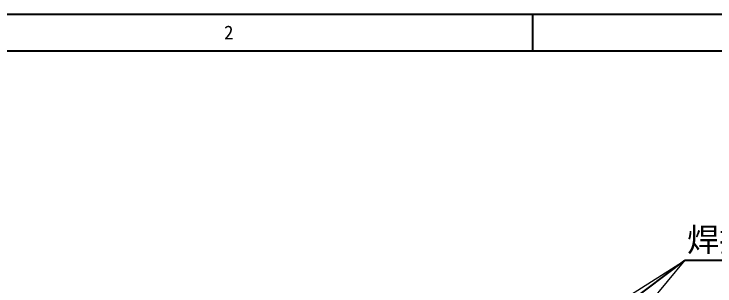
# Model space of a CAD drawing. Header units: millimetres. Extents: x 10653 to 40244, y 19163 to 29561.
# Drawn here: x 19958 to 20847, y 23390 to 23735 of the extents above; entities that cross this region are included whole.
import ezdxf
from ezdxf import colors
from ezdxf.entities.mleader import LeaderData, LeaderLine
from ezdxf.enums import TextEntityAlignment as Align
from ezdxf.math import Vec2, Vec3

# ---------------------------------------------------------------- set-up
doc = ezdxf.new("R2010")
doc.units = ezdxf.units.MM
doc.layers.add('dim', color=2, linetype='Continuous', lineweight=9)
doc.layers.add('print', color=30, linetype='Continuous')
doc.styles.add('Dartop', font='')
doc.styles.get('Dartop').set_extended_font_data('FangSong_GB2312')

msp = doc.modelspace()

# ---------------------------------------------------------------- linework, layer by layer
at = {"color": 0}
for p, q in [((20616.247, 23687.922), (20616.247, 23734.705)), ((18451.849, 23687.922), (21236.803, 23687.922))]:
    msp.add_line(p, q, dxfattribs=at)
at = {"layer": 'dim', "lineweight": 9}
for p in [(20368.495, 23144.556), (20589.294, 23158.95)]:
    msp.add_line(p, (20809.418, 23422.472), dxfattribs=at)
at = {"layer": 'print'}
msp.add_lwpolyline([(18358.283, 23734.705), (21330.369, 23734.705), (21330.369, 21676.247), (18358.283, 21676.247)], close=True, dxfattribs=at)

# ---------------------------------------------------------------- texts
at = {"color": 0, "style": 'Dartop'}
msp.add_text('2', height=17.544, dxfattribs=at).set_placement((20230.287, 23711.313), align=Align.MIDDLE_CENTER)

# ---------------------------------------------------------------- leaders
at = {"lineweight": 9}
ml = msp.add_multileader_mtext('Standard', dxfattribs=at)
ml.set_content('{\\fSimSun|b0|i0|c134|p2;焊接}', color=2)
ml.set_leader_properties(color=2)
ml.build(insert=Vec2(0, 0))
ml.multileader.update_dxf_attribs({"text_left_attachment_type": 5, "text_right_attachment_type": 5, "dogleg_length": 0.36})
ctx = ml.context
ctx.base_point, ctx.char_height, ctx.plane_origin = Vec3(20809.778, 23422.472), 30, Vec3(20552.484, 23239.398)
ctx.left_attachment, ctx.right_attachment = 5, 5
notes = []
notes.append((ctx, [(1, (1, 1, 0), (20809.418, 23422.472), (1, 0), 0.36, [(0, [(20557.158, 23233.024)], 0, [])])]))
ctx.mtext.insert, ctx.mtext.flow_direction = Vec3(20811.778, 23463.639), 5
for ctx, leaders in notes:
    for number, flags, end, landing, length, lines in leaders:
        leader = LeaderData()
        leader.index, (leader.has_last_leader_line, leader.has_dogleg_vector, leader.attachment_direction) = number, flags
        leader.last_leader_point, leader.dogleg_vector, leader.dogleg_length = Vec3(end), Vec3(landing), length
        for number, points, colour, breaks in lines:
            line = LeaderLine()
            line.index, line.vertices, line.color, line.breaks = number, Vec3.list(points), colors.encode_raw_color(colour), breaks
            leader.lines.append(line)
        ctx.leaders.append(leader)

doc.saveas('drawing.dxf')
